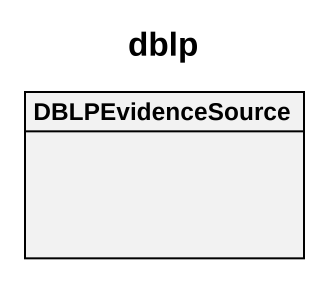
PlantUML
@startuml
title dblp
hide circle
hide empty members
class DBLPEvidenceSource
@enduml
